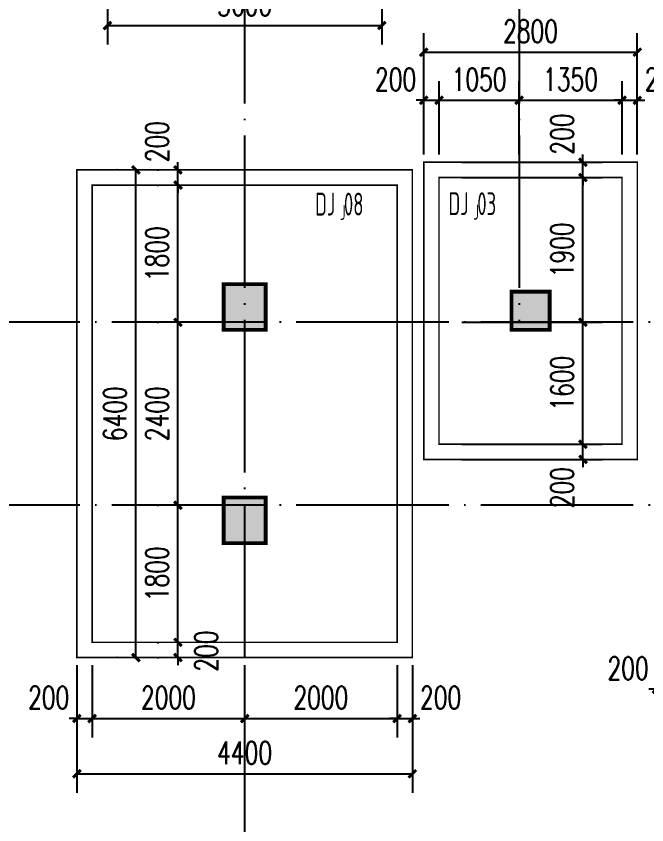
# Model space of a CAD drawing. Extents: x 127019 to 780419, y 327305 to 369305.
# Drawn here: x 225755 to 234026, y 344966 to 355578 of the extents above; entities that cross this region are included whole.
import ezdxf

# ---------------------------------------------------------------- set-up
doc = ezdxf.new("R2010")
doc.units = 0
doc.header["$LTSCALE"] = 1000
doc.header["$MEASUREMENT"] = 0
doc.linetypes.add('CONTINOUS', pattern=[0])
doc.linetypes.add('DOTE', pattern=[2.42, 2, -0.2, 0.02, -0.2])
doc.layers.get('0').update_dxf_attribs({"linetype": 'CONTINUOUS'})
doc.layers.get('Defpoints').update_dxf_attribs({"linetype": 'CONTINUOUS'})
for name, color, linetype in [('1503', 7, 'CONTINUOUS'), ('2106', 2, 'CONTINUOUS'), ('COLU', 7, 'CONTINUOUS'), ('COLUMN', 7, 'CONTINUOUS'), ('DIM', 3, 'CONTINUOUS'), ('DOTE', 8, 'DOTE'), ('PUB_DIM', 3, 'CONTINUOUS'), ('柱涂实', 54, 'CONTINUOUS')]:
    doc.layers.add(name, color=color, linetype=linetype)
doc.styles.add('_TCH_DIM_T3', font='SIMPLEX', dxfattribs={"width": 0.705882, "bigfont": 'GBCBIG'})
doc.styles.get("Standard").update_dxf_attribs({"font": 'gbxwxt.shx', "bigfont": 'gbhzfs.shx'})
doc.dimstyles.new('_TCH_ARCH&&100', dxfattribs={"dimtxt": 297.5, "dimasz": 100, "dimexe": 250, "dimexo": 300, "dimgap": 126.25, "dimtad": 1, "dimdec": 0, "dimzin": 0, "dimdsep": 46, "dimtxsty": '_TCH_DIM_T3', "dimblk": 'ARCHTICK', "dimcen": 0.09, "dimclrt": 7, "dimazin": 2, "dimtfac": 1, "dimtdec": 0, "dimtix": 1, "dimtmove": 2, "dimatfit": 3, "dimfxl": 0, "dimtolj": 1, "dimtzin": 0, "dimarcsym": 0})

# ---------------------------------------------------------------- blocks, each defined once
blk = doc.blocks.new('A$C5E704440')
at = {"layer": '2106', "color": 8}
for points in [[(36275, -6700), (35725, -6700), (36275, -7300), (35725, -7300)], [(40000, -6800), (39500, -6800), (40000, -7300), (39500, -7300)], [(36275, -9500), (35725, -9500), (36275, -10100), (35725, -10100)]]:
    blk.add_solid(points, dxfattribs=at)
at = {"layer": 'COLUMN'}
for points in [[(35725, -7300), (36275, -7300), (36275, -6700), (35725, -6700)], [(40000, -6800), (39500, -6800), (39500, -7300), (40000, -7300)], [(35725, -10100), (36275, -10100), (36275, -9500), (35725, -9500)]]:
    blk.add_lwpolyline(points, close=True, dxfattribs=at)
blk = doc.blocks.new('_ArchTick')
at = {"color": 0, "linetype": 'ByBlock', "const_width": 0.4}
blk.add_lwpolyline([(-0.5, -0.5), (0.5, 0.5)], dxfattribs=at)
blk = doc.blocks.new('*D469')
at = {"layer": 'Defpoints', "color": 0, "linetype": 'CONTINOUS', "transparency": 16777216}
for p in [(226951, 356861), (230551, 356861), (230551, 355455)]:
    blk.add_point(p, dxfattribs=at)
at = {"layer": 'PUB_DIM', "color": 0, "linetype": 'CONTINOUS', "lineweight": -2, "transparency": 16777216}
for p, q in [((226951, 356561), (226951, 355205)), ((230551, 356561), (230551, 355205)), ((226951, 355455), (230551, 355455))]:
    blk.add_line(p, q, dxfattribs=at)
at = {"layer": 'PUB_DIM', "color": 0, "linetype": 'CONTINOUS', "lineweight": -2, "transparency": 16777216, "xscale": 100, "yscale": 100, "zscale": 100, "rotation": 180}
blk.add_blockref('_ArchTick', (226951, 355455), dxfattribs=at)
at = {"layer": 'PUB_DIM', "color": 0, "linetype": 'CONTINOUS', "lineweight": -2, "transparency": 16777216, "xscale": 100, "yscale": 100, "zscale": 100}
blk.add_blockref('_ArchTick', (230551, 355455), dxfattribs=at)
at = {"layer": 'PUB_DIM', "color": 7, "linetype": 'CONTINOUS', "transparency": 16777216, "insert": (228751, 355730), "char_height": 297.5, "attachment_point": 5, "style": '_TCH_DIM_T3'}
blk.add_mtext('\\A1;3600', dxfattribs=at)
blk = doc.blocks.new('*D502')
at = {"layer": 'Defpoints', "color": 0, "linetype": 'CONTINOUS', "transparency": 16777216}
for p in [(227325, 353561), (227380, 353561), (227380, 347161)]:
    blk.add_point(p, dxfattribs=at)
at = {"layer": 'PUB_DIM', "color": 0, "linetype": 'CONTINOUS', "lineweight": -2, "transparency": 16777216}
for p, q in [((227080, 353561), (227075, 353561)), ((227325, 347161), (227325, 353561)), ((227080, 347161), (227075, 347161))]:
    blk.add_line(p, q, dxfattribs=at)
at = {"layer": 'PUB_DIM', "color": 0, "linetype": 'CONTINOUS', "lineweight": -2, "transparency": 16777216, "xscale": 100, "yscale": 100, "zscale": 100}
for p, rotation in [((227325, 353561), 90), ((227325, 347161), 270)]:
    blk.add_blockref('_ArchTick', p, dxfattribs=dict(at, rotation=rotation))
at = {"layer": 'PUB_DIM', "color": 7, "linetype": 'CONTINOUS', "transparency": 16777216, "insert": (227050, 350361), "char_height": 297.5, "attachment_point": 5, "rotation": 90, "style": '_TCH_DIM_T3'}
blk.add_mtext('\\A1;6400', dxfattribs=at)
blk = doc.blocks.new('*D503')
at = {"layer": 'Defpoints', "color": 0, "linetype": 'CONTINOUS', "transparency": 16777216}
for p in [(227877, 353561), (227905, 353561), (227905, 353361)]:
    blk.add_point(p, dxfattribs=at)
at = {"layer": 'PUB_DIM', "color": 0, "linetype": 'CONTINOUS', "lineweight": -2, "transparency": 16777216}
for p, q in [((227877, 353561), (227877, 353661)), ((227605, 353561), (227627, 353561)), ((227877, 353361), (227877, 353561)), ((227605, 353361), (227627, 353361)), ((227877, 353361), (227877, 353261))]:
    blk.add_line(p, q, dxfattribs=at)
at = {"layer": 'PUB_DIM', "color": 0, "linetype": 'CONTINOUS', "lineweight": -2, "transparency": 16777216, "xscale": 100, "yscale": 100, "zscale": 100}
for p, rotation in [((227877, 353561), 270), ((227877, 353361), 90)]:
    blk.add_blockref('_ArchTick', p, dxfattribs=dict(at, rotation=rotation))
at = {"layer": 'PUB_DIM', "color": 7, "linetype": 'CONTINOUS', "transparency": 16777216, "insert": (227602, 353931), "char_height": 297.5, "attachment_point": 5, "rotation": 90, "style": '_TCH_DIM_T3'}
blk.add_mtext('\\A1;200', dxfattribs=at)
blk = doc.blocks.new('*D504')
at = {"layer": 'Defpoints', "color": 0, "linetype": 'CONTINOUS', "transparency": 16777216}
for p in [(227877, 353361), (227905, 353361), (227905, 351561)]:
    blk.add_point(p, dxfattribs=at)
at = {"layer": 'PUB_DIM', "color": 0, "linetype": 'CONTINOUS', "lineweight": -2, "transparency": 16777216}
for p, q in [((227605, 353361), (227627, 353361)), ((227877, 351561), (227877, 353361)), ((227605, 351561), (227627, 351561))]:
    blk.add_line(p, q, dxfattribs=at)
at = {"layer": 'PUB_DIM', "color": 0, "linetype": 'CONTINOUS', "lineweight": -2, "transparency": 16777216, "xscale": 100, "yscale": 100, "zscale": 100}
for p, rotation in [((227877, 353361), 90), ((227877, 351561), 270)]:
    blk.add_blockref('_ArchTick', p, dxfattribs=dict(at, rotation=rotation))
at = {"layer": 'PUB_DIM', "color": 7, "linetype": 'CONTINOUS', "transparency": 16777216, "insert": (227602, 352461), "char_height": 297.5, "attachment_point": 5, "rotation": 90, "style": '_TCH_DIM_T3'}
blk.add_mtext('\\A1;1800', dxfattribs=at)
blk = doc.blocks.new('*D505')
at = {"layer": 'Defpoints', "color": 0, "linetype": 'CONTINOUS', "transparency": 16777216}
for p in [(227877, 351561), (227905, 351561), (227905, 349161)]:
    blk.add_point(p, dxfattribs=at)
at = {"layer": 'PUB_DIM', "color": 0, "linetype": 'CONTINOUS', "lineweight": -2, "transparency": 16777216}
for p, q in [((227605, 351561), (227627, 351561)), ((227877, 349161), (227877, 351561)), ((227605, 349161), (227627, 349161))]:
    blk.add_line(p, q, dxfattribs=at)
at = {"layer": 'PUB_DIM', "color": 0, "linetype": 'CONTINOUS', "lineweight": -2, "transparency": 16777216, "xscale": 100, "yscale": 100, "zscale": 100}
for p, rotation in [((227877, 351561), 90), ((227877, 349161), 270)]:
    blk.add_blockref('_ArchTick', p, dxfattribs=dict(at, rotation=rotation))
at = {"layer": 'PUB_DIM', "color": 7, "linetype": 'CONTINOUS', "transparency": 16777216, "insert": (227602, 350361), "char_height": 297.5, "attachment_point": 5, "rotation": 90, "style": '_TCH_DIM_T3'}
blk.add_mtext('\\A1;2400', dxfattribs=at)
blk = doc.blocks.new('*D506')
at = {"layer": 'Defpoints', "color": 0, "linetype": 'CONTINOUS', "transparency": 16777216}
for p in [(227877, 349161), (227905, 349161), (227905, 347361)]:
    blk.add_point(p, dxfattribs=at)
at = {"layer": 'PUB_DIM', "color": 0, "linetype": 'CONTINOUS', "lineweight": -2, "transparency": 16777216}
for p, q in [((227605, 349161), (227627, 349161)), ((227877, 347361), (227877, 349161)), ((227605, 347361), (227627, 347361))]:
    blk.add_line(p, q, dxfattribs=at)
at = {"layer": 'PUB_DIM', "color": 0, "linetype": 'CONTINOUS', "lineweight": -2, "transparency": 16777216, "xscale": 100, "yscale": 100, "zscale": 100}
for p, rotation in [((227877, 349161), 90), ((227877, 347361), 270)]:
    blk.add_blockref('_ArchTick', p, dxfattribs=dict(at, rotation=rotation))
at = {"layer": 'PUB_DIM', "color": 7, "linetype": 'CONTINOUS', "transparency": 16777216, "insert": (227602, 348261), "char_height": 297.5, "attachment_point": 5, "rotation": 90, "style": '_TCH_DIM_T3'}
blk.add_mtext('\\A1;1800', dxfattribs=at)
blk = doc.blocks.new('*D507')
at = {"layer": 'Defpoints', "color": 0, "linetype": 'CONTINOUS', "transparency": 16777216}
for p in [(227877, 347361), (227905, 347361), (227905, 347161)]:
    blk.add_point(p, dxfattribs=at)
at = {"layer": 'PUB_DIM', "color": 0, "linetype": 'CONTINOUS', "lineweight": -2, "transparency": 16777216}
for p, q in [((227877, 347361), (227877, 347461)), ((227605, 347361), (227627, 347361)), ((227877, 347161), (227877, 347361)), ((227605, 347161), (227627, 347161)), ((227877, 347161), (227877, 347061))]:
    blk.add_line(p, q, dxfattribs=at)
at = {"layer": 'PUB_DIM', "color": 0, "linetype": 'CONTINOUS', "lineweight": -2, "transparency": 16777216, "xscale": 100, "yscale": 100, "zscale": 100}
for p, rotation in [((227877, 347361), 270), ((227877, 347161), 90)]:
    blk.add_blockref('_ArchTick', p, dxfattribs=dict(at, rotation=rotation))
at = {"layer": 'PUB_DIM', "color": 7, "linetype": 'CONTINOUS', "transparency": 16777216, "insert": (228247, 347246), "char_height": 297.5, "attachment_point": 5, "rotation": 90, "style": '_TCH_DIM_T3'}
blk.add_mtext('\\A1;200', dxfattribs=at)
blk = doc.blocks.new('*D522')
at = {"layer": 'Defpoints', "color": 0, "linetype": 'CONTINOUS', "transparency": 16777216}
for p in [(231301, 349961), (233189, 349961), (231301, 349761)]:
    blk.add_point(p, dxfattribs=at)
at = {"layer": 'PUB_DIM', "color": 0, "linetype": 'CONTINOUS', "lineweight": -2, "transparency": 16777216}
for p, q in [((233189, 349961), (233189, 350061)), ((231601, 349961), (233439, 349961)), ((233189, 349761), (233189, 349961)), ((231601, 349761), (233439, 349761)), ((233189, 349761), (233189, 349661))]:
    blk.add_line(p, q, dxfattribs=at)
at = {"layer": 'PUB_DIM', "color": 0, "linetype": 'CONTINOUS', "lineweight": -2, "transparency": 16777216, "xscale": 100, "yscale": 100, "zscale": 100}
for p, rotation in [((233189, 349961), 270), ((233189, 349761), 90)]:
    blk.add_blockref('_ArchTick', p, dxfattribs=dict(at, rotation=rotation))
at = {"layer": 'PUB_DIM', "color": 7, "linetype": 'CONTINOUS', "transparency": 16777216, "insert": (232914, 349391), "char_height": 297.5, "attachment_point": 5, "rotation": 90, "style": '_TCH_DIM_T3'}
blk.add_mtext('\\A1;200', dxfattribs=at)
blk = doc.blocks.new('*D523')
at = {"layer": 'Defpoints', "color": 0, "linetype": 'CONTINOUS', "transparency": 16777216}
for p in [(231301, 351561), (233189, 351561), (231301, 349961)]:
    blk.add_point(p, dxfattribs=at)
at = {"layer": 'PUB_DIM', "color": 0, "linetype": 'CONTINOUS', "lineweight": -2, "transparency": 16777216}
for p, q in [((231601, 351561), (233439, 351561)), ((233189, 349961), (233189, 351561)), ((231601, 349961), (233439, 349961))]:
    blk.add_line(p, q, dxfattribs=at)
at = {"layer": 'PUB_DIM', "color": 0, "linetype": 'CONTINOUS', "lineweight": -2, "transparency": 16777216, "xscale": 100, "yscale": 100, "zscale": 100}
for p, rotation in [((233189, 351561), 90), ((233189, 349961), 270)]:
    blk.add_blockref('_ArchTick', p, dxfattribs=dict(at, rotation=rotation))
at = {"layer": 'PUB_DIM', "color": 7, "linetype": 'CONTINOUS', "transparency": 16777216, "insert": (232914, 350761), "char_height": 297.5, "attachment_point": 5, "rotation": 90, "style": '_TCH_DIM_T3'}
blk.add_mtext('\\A1;1600', dxfattribs=at)
blk = doc.blocks.new('*D524')
at = {"layer": 'Defpoints', "color": 0, "linetype": 'CONTINOUS', "transparency": 16777216}
for p in [(231301, 353461), (233189, 353461), (231301, 351561)]:
    blk.add_point(p, dxfattribs=at)
at = {"layer": 'PUB_DIM', "color": 0, "linetype": 'CONTINOUS', "lineweight": -2, "transparency": 16777216}
for p, q in [((231601, 353461), (233439, 353461)), ((233189, 351561), (233189, 353461)), ((231601, 351561), (233439, 351561))]:
    blk.add_line(p, q, dxfattribs=at)
at = {"layer": 'PUB_DIM', "color": 0, "linetype": 'CONTINOUS', "lineweight": -2, "transparency": 16777216, "xscale": 100, "yscale": 100, "zscale": 100}
for p, rotation in [((233189, 353461), 90), ((233189, 351561), 270)]:
    blk.add_blockref('_ArchTick', p, dxfattribs=dict(at, rotation=rotation))
at = {"layer": 'PUB_DIM', "color": 7, "linetype": 'CONTINOUS', "transparency": 16777216, "insert": (232914, 352511), "char_height": 297.5, "attachment_point": 5, "rotation": 90, "style": '_TCH_DIM_T3'}
blk.add_mtext('\\A1;1900', dxfattribs=at)
blk = doc.blocks.new('*D525')
at = {"layer": 'Defpoints', "color": 0, "linetype": 'CONTINOUS', "transparency": 16777216}
for p in [(231301, 353661), (233189, 353661), (231301, 353461)]:
    blk.add_point(p, dxfattribs=at)
at = {"layer": 'PUB_DIM', "color": 0, "linetype": 'CONTINOUS', "lineweight": -2, "transparency": 16777216}
for p, q in [((233189, 353661), (233189, 353761)), ((231601, 353661), (233439, 353661)), ((233189, 353461), (233189, 353661)), ((231601, 353461), (233439, 353461)), ((233189, 353461), (233189, 353361))]:
    blk.add_line(p, q, dxfattribs=at)
at = {"layer": 'PUB_DIM', "color": 0, "linetype": 'CONTINOUS', "lineweight": -2, "transparency": 16777216, "xscale": 100, "yscale": 100, "zscale": 100}
for p, rotation in [((233189, 353661), 270), ((233189, 353461), 90)]:
    blk.add_blockref('_ArchTick', p, dxfattribs=dict(at, rotation=rotation))
at = {"layer": 'PUB_DIM', "color": 7, "linetype": 'CONTINOUS', "transparency": 16777216, "insert": (232914, 354031), "char_height": 297.5, "attachment_point": 5, "rotation": 90, "style": '_TCH_DIM_T3'}
blk.add_mtext('\\A1;200', dxfattribs=at)
blk = doc.blocks.new('*D526')
at = {"layer": 'Defpoints', "color": 0, "linetype": 'CONTINOUS', "transparency": 16777216}
for p in [(233901, 355105), (231101, 353661), (233901, 353661)]:
    blk.add_point(p, dxfattribs=at)
at = {"layer": 'PUB_DIM', "color": 0, "linetype": 'CONTINOUS', "lineweight": -2, "transparency": 16777216}
for p, q in [((231101, 353961), (231101, 355355)), ((233901, 353961), (233901, 355355)), ((231101, 355105), (233901, 355105))]:
    blk.add_line(p, q, dxfattribs=at)
at = {"layer": 'PUB_DIM', "color": 0, "linetype": 'CONTINOUS', "lineweight": -2, "transparency": 16777216, "xscale": 100, "yscale": 100, "zscale": 100, "rotation": 180}
blk.add_blockref('_ArchTick', (231101, 355105), dxfattribs=at)
at = {"layer": 'PUB_DIM', "color": 0, "linetype": 'CONTINOUS', "lineweight": -2, "transparency": 16777216, "xscale": 100, "yscale": 100, "zscale": 100}
blk.add_blockref('_ArchTick', (233901, 355105), dxfattribs=at)
at = {"layer": 'PUB_DIM', "color": 7, "linetype": 'CONTINOUS', "transparency": 16777216, "insert": (232501, 355380), "char_height": 297.5, "attachment_point": 5, "style": '_TCH_DIM_T3'}
blk.add_mtext('\\A1;2800', dxfattribs=at)
blk = doc.blocks.new('*D527')
at = {"layer": 'Defpoints', "color": 0, "linetype": 'CONTINOUS', "transparency": 16777216}
for p in [(233901, 354474), (233701, 353461), (233901, 353461)]:
    blk.add_point(p, dxfattribs=at)
at = {"layer": 'PUB_DIM', "color": 0, "linetype": 'CONTINOUS', "lineweight": -2, "transparency": 16777216}
for p, q in [((233701, 353761), (233701, 354724)), ((233901, 353761), (233901, 354724)), ((233701, 354474), (233601, 354474)), ((233701, 354474), (233901, 354474)), ((233901, 354474), (234001, 354474))]:
    blk.add_line(p, q, dxfattribs=at)
at = {"layer": 'PUB_DIM', "color": 0, "linetype": 'CONTINOUS', "lineweight": -2, "transparency": 16777216, "xscale": 100, "yscale": 100, "zscale": 100}
blk.add_blockref('_ArchTick', (233701, 354474), dxfattribs=at)
at = {"layer": 'PUB_DIM', "color": 0, "linetype": 'CONTINOUS', "lineweight": -2, "transparency": 16777216, "xscale": 100, "yscale": 100, "zscale": 100, "rotation": 180}
blk.add_blockref('_ArchTick', (233901, 354474), dxfattribs=at)
at = {"layer": 'PUB_DIM', "color": 7, "linetype": 'CONTINOUS', "transparency": 16777216, "insert": (234271, 354749), "char_height": 297.5, "attachment_point": 5, "style": '_TCH_DIM_T3'}
blk.add_mtext('\\A1;200', dxfattribs=at)
blk = doc.blocks.new('*D528')
at = {"layer": 'Defpoints', "color": 0, "linetype": 'CONTINOUS', "transparency": 16777216}
for p in [(233701, 354474), (232351, 353461), (233701, 353461)]:
    blk.add_point(p, dxfattribs=at)
at = {"layer": 'PUB_DIM', "color": 0, "linetype": 'CONTINOUS', "lineweight": -2, "transparency": 16777216}
for p, q in [((232351, 353761), (232351, 354724)), ((233701, 353761), (233701, 354724)), ((232351, 354474), (233701, 354474))]:
    blk.add_line(p, q, dxfattribs=at)
at = {"layer": 'PUB_DIM', "color": 0, "linetype": 'CONTINOUS', "lineweight": -2, "transparency": 16777216, "xscale": 100, "yscale": 100, "zscale": 100, "rotation": 180}
blk.add_blockref('_ArchTick', (232351, 354474), dxfattribs=at)
at = {"layer": 'PUB_DIM', "color": 0, "linetype": 'CONTINOUS', "lineweight": -2, "transparency": 16777216, "xscale": 100, "yscale": 100, "zscale": 100}
blk.add_blockref('_ArchTick', (233701, 354474), dxfattribs=at)
at = {"layer": 'PUB_DIM', "color": 7, "linetype": 'CONTINOUS', "transparency": 16777216, "insert": (233026, 354749), "char_height": 297.5, "attachment_point": 5, "style": '_TCH_DIM_T3'}
blk.add_mtext('\\A1;1350', dxfattribs=at)
blk = doc.blocks.new('*D529')
at = {"layer": 'Defpoints', "color": 0, "linetype": 'CONTINOUS', "transparency": 16777216}
for p in [(232351, 354474), (231301, 353461), (232351, 353461)]:
    blk.add_point(p, dxfattribs=at)
at = {"layer": 'PUB_DIM', "color": 0, "linetype": 'CONTINOUS', "lineweight": -2, "transparency": 16777216}
for p, q in [((231301, 353761), (231301, 354724)), ((232351, 353761), (232351, 354724)), ((231301, 354474), (232351, 354474))]:
    blk.add_line(p, q, dxfattribs=at)
at = {"layer": 'PUB_DIM', "color": 0, "linetype": 'CONTINOUS', "lineweight": -2, "transparency": 16777216, "xscale": 100, "yscale": 100, "zscale": 100, "rotation": 180}
blk.add_blockref('_ArchTick', (231301, 354474), dxfattribs=at)
at = {"layer": 'PUB_DIM', "color": 0, "linetype": 'CONTINOUS', "lineweight": -2, "transparency": 16777216, "xscale": 100, "yscale": 100, "zscale": 100}
blk.add_blockref('_ArchTick', (232351, 354474), dxfattribs=at)
at = {"layer": 'PUB_DIM', "color": 7, "linetype": 'CONTINOUS', "transparency": 16777216, "insert": (231826, 354749), "char_height": 297.5, "attachment_point": 5, "style": '_TCH_DIM_T3'}
blk.add_mtext('\\A1;1050', dxfattribs=at)
blk = doc.blocks.new('*D530')
at = {"layer": 'Defpoints', "color": 0, "linetype": 'CONTINOUS', "transparency": 16777216}
for p in [(231301, 354474), (231101, 353461), (231301, 353461)]:
    blk.add_point(p, dxfattribs=at)
at = {"layer": 'PUB_DIM', "color": 0, "linetype": 'CONTINOUS', "lineweight": -2, "transparency": 16777216}
for p, q in [((231101, 353761), (231101, 354724)), ((231301, 353761), (231301, 354724)), ((231101, 354474), (231001, 354474)), ((231101, 354474), (231301, 354474)), ((231301, 354474), (231401, 354474))]:
    blk.add_line(p, q, dxfattribs=at)
at = {"layer": 'PUB_DIM', "color": 0, "linetype": 'CONTINOUS', "lineweight": -2, "transparency": 16777216, "xscale": 100, "yscale": 100, "zscale": 100}
blk.add_blockref('_ArchTick', (231101, 354474), dxfattribs=at)
at = {"layer": 'PUB_DIM', "color": 0, "linetype": 'CONTINOUS', "lineweight": -2, "transparency": 16777216, "xscale": 100, "yscale": 100, "zscale": 100, "rotation": 180}
blk.add_blockref('_ArchTick', (231301, 354474), dxfattribs=at)
at = {"layer": 'PUB_DIM', "color": 7, "linetype": 'CONTINOUS', "transparency": 16777216, "insert": (230731, 354749), "char_height": 297.5, "attachment_point": 5, "style": '_TCH_DIM_T3'}
blk.add_mtext('\\A1;200', dxfattribs=at)
blk = doc.blocks.new('*D531')
at = {"layer": 'Defpoints', "color": 0, "transparency": 16777216}
for p in [(226551, 347361), (226751, 347361), (226751, 346361)]:
    blk.add_point(p, dxfattribs=at)
at = {"layer": 'DIM', "color": 0, "lineweight": -2, "transparency": 16777216}
for p, q in [((226551, 347061), (226551, 346111)), ((226751, 347061), (226751, 346111)), ((226551, 346361), (226451, 346361)), ((226551, 346361), (226751, 346361)), ((226751, 346361), (226851, 346361))]:
    blk.add_line(p, q, dxfattribs=at)
at = {"layer": 'DIM', "color": 0, "lineweight": -2, "transparency": 16777216, "xscale": 100, "yscale": 100, "zscale": 100}
blk.add_blockref('_ArchTick', (226551, 346361), dxfattribs=at)
at = {"layer": 'DIM', "color": 0, "lineweight": -2, "transparency": 16777216, "xscale": 100, "yscale": 100, "zscale": 100, "rotation": 180}
blk.add_blockref('_ArchTick', (226751, 346361), dxfattribs=at)
at = {"layer": 'DIM', "color": 7, "transparency": 16777216, "insert": (226181, 346636), "char_height": 297.5, "attachment_point": 5, "style": '_TCH_DIM_T3'}
blk.add_mtext('\\A1;200', dxfattribs=at)
blk = doc.blocks.new('*D532')
at = {"layer": 'Defpoints', "color": 0, "transparency": 16777216}
for p in [(226751, 347361), (228751, 347361), (228751, 346361)]:
    blk.add_point(p, dxfattribs=at)
at = {"layer": 'DIM', "color": 0, "lineweight": -2, "transparency": 16777216}
for p, q in [((226751, 347061), (226751, 346111)), ((228751, 347061), (228751, 346111)), ((226751, 346361), (228751, 346361))]:
    blk.add_line(p, q, dxfattribs=at)
at = {"layer": 'DIM', "color": 0, "lineweight": -2, "transparency": 16777216, "xscale": 100, "yscale": 100, "zscale": 100, "rotation": 180}
blk.add_blockref('_ArchTick', (226751, 346361), dxfattribs=at)
at = {"layer": 'DIM', "color": 0, "lineweight": -2, "transparency": 16777216, "xscale": 100, "yscale": 100, "zscale": 100}
blk.add_blockref('_ArchTick', (228751, 346361), dxfattribs=at)
at = {"layer": 'DIM', "color": 7, "transparency": 16777216, "insert": (227751, 346636), "char_height": 297.5, "attachment_point": 5, "style": '_TCH_DIM_T3'}
blk.add_mtext('\\A1;2000', dxfattribs=at)
blk = doc.blocks.new('*D533')
at = {"layer": 'Defpoints', "color": 0, "transparency": 16777216}
for p in [(228751, 347361), (230751, 347361), (230751, 346361)]:
    blk.add_point(p, dxfattribs=at)
at = {"layer": 'DIM', "color": 0, "lineweight": -2, "transparency": 16777216}
for p, q in [((228751, 347061), (228751, 346111)), ((230751, 347061), (230751, 346111)), ((228751, 346361), (230751, 346361))]:
    blk.add_line(p, q, dxfattribs=at)
at = {"layer": 'DIM', "color": 0, "lineweight": -2, "transparency": 16777216, "xscale": 100, "yscale": 100, "zscale": 100, "rotation": 180}
blk.add_blockref('_ArchTick', (228751, 346361), dxfattribs=at)
at = {"layer": 'DIM', "color": 0, "lineweight": -2, "transparency": 16777216, "xscale": 100, "yscale": 100, "zscale": 100}
blk.add_blockref('_ArchTick', (230751, 346361), dxfattribs=at)
at = {"layer": 'DIM', "color": 7, "transparency": 16777216, "insert": (229751, 346636), "char_height": 297.5, "attachment_point": 5, "style": '_TCH_DIM_T3'}
blk.add_mtext('\\A1;2000', dxfattribs=at)
blk = doc.blocks.new('*D534')
at = {"layer": 'Defpoints', "color": 0, "transparency": 16777216}
for p in [(230751, 347361), (230951, 347361), (230951, 346361)]:
    blk.add_point(p, dxfattribs=at)
at = {"layer": 'DIM', "color": 0, "lineweight": -2, "transparency": 16777216}
for p, q in [((230751, 347061), (230751, 346111)), ((230951, 347061), (230951, 346111)), ((230751, 346361), (230651, 346361)), ((230751, 346361), (230951, 346361)), ((230951, 346361), (231051, 346361))]:
    blk.add_line(p, q, dxfattribs=at)
at = {"layer": 'DIM', "color": 0, "lineweight": -2, "transparency": 16777216, "xscale": 100, "yscale": 100, "zscale": 100}
blk.add_blockref('_ArchTick', (230751, 346361), dxfattribs=at)
at = {"layer": 'DIM', "color": 0, "lineweight": -2, "transparency": 16777216, "xscale": 100, "yscale": 100, "zscale": 100, "rotation": 180}
blk.add_blockref('_ArchTick', (230951, 346361), dxfattribs=at)
at = {"layer": 'DIM', "color": 7, "transparency": 16777216, "insert": (231321, 346636), "char_height": 297.5, "attachment_point": 5, "style": '_TCH_DIM_T3'}
blk.add_mtext('\\A1;200', dxfattribs=at)
blk = doc.blocks.new('*D535')
at = {"layer": 'Defpoints', "color": 0, "transparency": 16777216}
for p in [(226551, 347161), (230951, 347161), (230951, 345636)]:
    blk.add_point(p, dxfattribs=at)
at = {"layer": 'DIM', "color": 0, "lineweight": -2, "transparency": 16777216}
for p, q in [((226551, 346861), (226551, 345386)), ((230951, 346861), (230951, 345386)), ((226551, 345636), (230951, 345636))]:
    blk.add_line(p, q, dxfattribs=at)
at = {"layer": 'DIM', "color": 0, "lineweight": -2, "transparency": 16777216, "xscale": 100, "yscale": 100, "zscale": 100, "rotation": 180}
blk.add_blockref('_ArchTick', (226551, 345636), dxfattribs=at)
at = {"layer": 'DIM', "color": 0, "lineweight": -2, "transparency": 16777216, "xscale": 100, "yscale": 100, "zscale": 100}
blk.add_blockref('_ArchTick', (230951, 345636), dxfattribs=at)
at = {"layer": 'DIM', "color": 7, "transparency": 16777216, "insert": (228751, 345911), "char_height": 297.5, "attachment_point": 5, "style": '_TCH_DIM_T3'}
blk.add_mtext('\\A1;4400', dxfattribs=at)
blk = doc.blocks.new('*D779')
at = {"layer": 'Defpoints', "color": 0, "transparency": 16777216}
for p in [(234151, 347840), (234351, 347840), (234351, 346745)]:
    blk.add_point(p, dxfattribs=at)
at = {"layer": 'DIM', "color": 0, "lineweight": -2, "transparency": 16777216}
for p, q in [((234151, 347540), (234151, 346495)), ((234351, 347540), (234351, 346495)), ((234151, 346745), (234051, 346745)), ((234151, 346745), (234351, 346745)), ((234351, 346745), (234451, 346745))]:
    blk.add_line(p, q, dxfattribs=at)
at = {"layer": 'DIM', "color": 0, "lineweight": -2, "transparency": 16777216, "xscale": 100, "yscale": 100, "zscale": 100}
blk.add_blockref('_ArchTick', (234151, 346745), dxfattribs=at)
at = {"layer": 'DIM', "color": 0, "lineweight": -2, "transparency": 16777216, "xscale": 100, "yscale": 100, "zscale": 100, "rotation": 180}
blk.add_blockref('_ArchTick', (234351, 346745), dxfattribs=at)
at = {"layer": 'DIM', "color": 7, "transparency": 16777216, "insert": (233781, 347020), "char_height": 297.5, "attachment_point": 5, "style": '_TCH_DIM_T3'}
blk.add_mtext('\\A1;200', dxfattribs=at)

msp = doc.modelspace()

# ---------------------------------------------------------------- linework, layer by layer
at = {"layer": 'COLU'}
for points, const_width in [([(233901.2, 349761.3), (233901.2, 353661.3), (231101.2, 353661.3), (231101.2, 349761.3)], 20), ([(230951.2, 347161.5), (230951.2, 353561.5), (226551.2, 353561.5), (226551.2, 347161.5)], 20), ([(230751.2, 347361.5), (230751.2, 353361.5), (226751.2, 353361.5), (226751.2, 347361.5)], 20), ([(233701.2, 349961.3), (233701.2, 353461.3), (231301.2, 353461.3), (231301.2, 349961.3)], 20), ([(228476.2, 352061.5), (229026.2, 352061.5), (229026.2, 351461.5), (228476.2, 351461.5)], 50), ([(232251.2, 351962.3), (232751.2, 351962.3), (232751.2, 351462.3), (232251.2, 351462.3)], 50), ([(232251.2, 351962.3), (232751.2, 351962.3), (232751.2, 351462.3), (232251.2, 351462.3)], 50), ([(228476.2, 349262), (229026.2, 349262), (229026.2, 348662), (228476.2, 348662)], 50)]:
    msp.add_lwpolyline(points, close=True, dxfattribs=dict(at, const_width=const_width))
at = {"layer": 'DOTE'}
for p, q in [((228751.2, 361271.7), (228751.2, 340028.4)), ((232351.2, 361271.7), (232351.2, 351561.5)), ((241108.5, 351561.5), (191504.9, 351561.5)), ((241108.5, 351561.5), (232351.2, 351561.5)), ((241108.5, 349161.5), (191504.9, 349161.5))]:
    msp.add_line(p, q, dxfattribs=at)

# ---------------------------------------------------------------- block references
at = {"layer": '柱涂实', "color": 7, "linetype": 'CONTINOUS'}
msp.add_blockref('A$C5E704440', (192751.2, 358761.5), dxfattribs=at)

# ---------------------------------------------------------------- texts
at = {"layer": '1503', "width": 0.7}
for s, height, p in [('DJ 03', 300, (231425.7, 352967.4)), ('DJ 08', 300, (229676.3, 352962)), ('J', 200, (230001.9, 352901.8)), ('J', 200, (231751.3, 352907.2))]:
    msp.add_text(s, height=height, dxfattribs=at).set_placement(p)

# ---------------------------------------------------------------- dimensions: what is measured, and where the dimension line sits
at = {"layer": 'DIM'}
for base, p1, p2, picture, middle in [((234351.2, 346745.2), (234151.2, 347840.5), (234351.2, 347840.5), '*D779', (233781.2, 347020.2)), ((226751.2, 346361.5), (226551.2, 347361.5), (226751.2, 347361.5), '*D531', (226181.2, 346636.5)), ((230951.2, 346361.5), (230751.2, 347361.5), (230951.2, 347361.5), '*D534', (231321.2, 346636.5))]:
    dim = msp.add_linear_dim(base=base, p1=p1, p2=p2, angle=0, dimstyle='_TCH_ARCH&&100', dxfattribs=at)
    dim.commit()
    dim.dimension.update_dxf_attribs({"geometry": picture, "text_midpoint": middle, "dimtype": 129})
for p1, p2, distance, picture, middle in [((226751.2, 347361.5), (228751.2, 347361.5), -1000, '*D532', (227751.2, 346636.5)), ((228751.2, 347361.5), (230751.2, 347361.5), -1000, '*D533', (229751.2, 346636.5)), ((226551.2, 347161.5), (230951.2, 347161.5), -1525.1, '*D535', (228751.2, 345911.4))]:
    dim = msp.add_aligned_dim(p1=p1, p2=p2, distance=distance, dimstyle='_TCH_ARCH&&100', dxfattribs=at)
    dim.commit()
    dim.dimension.update_dxf_attribs({"geometry": picture, "text_midpoint": middle})
at = {"layer": 'PUB_DIM', "linetype": 'CONTINOUS'}
for p1, p2, distance, picture, middle in [((226950.9, 356861.5), (230550.9, 356861.5), -1406.3, '*D469', (228750.9, 355730.2)), ((231101.2, 353661.3), (233901.2, 353661.3), 1443.8, '*D526', (232501.2, 355380.1)), ((231301.2, 353461.3), (232351.2, 353461.3), 1012.9, '*D529', (231826.2, 354749.2)), ((232351.2, 353461.3), (233701.2, 353461.3), 1012.9, '*D528', (233026.2, 354749.2)), ((227379.6, 347161.5), (227379.6, 353561.5), 54.9, '*D502', (227049.7, 350361.5)), ((231301.2, 351561.5), (231301.2, 353461.3), -1888, '*D524', (232914.2, 352511.4)), ((227905.5, 351561.5), (227905.5, 353361.5), 28.7, '*D504', (227601.7, 352461.5)), ((227905.5, 349161.5), (227905.5, 351561.5), 28.7, '*D505', (227601.7, 350361.5)), ((231301.2, 349961.3), (231301.2, 351561.5), -1888, '*D523', (232914.2, 350761.4)), ((227905.5, 347361.5), (227905.5, 349161.5), 28.7, '*D506', (227601.7, 348261.5))]:
    dim = msp.add_aligned_dim(p1=p1, p2=p2, distance=distance, dimstyle='_TCH_ARCH&&100', dxfattribs=at)
    dim.commit()
    dim.dimension.update_dxf_attribs({"geometry": picture, "text_midpoint": middle})
for base, p1, p2, angle, picture, middle in [((231301.2, 354474.2), (231101.2, 353461.3), (231301.2, 353461.3), 0, '*D530', (230731.2, 354749.2)), ((233901.2, 354474.2), (233701.2, 353461.3), (233901.2, 353461.3), 0, '*D527', (234271.2, 354749.2)), ((233189.2, 353661.3), (231301.2, 353461.3), (231301.2, 353661.3), 90, '*D525', (232914.2, 354031.3)), ((227876.7, 353561.5), (227905.5, 353361.5), (227905.5, 353561.5), 90, '*D503', (227601.7, 353931.5)), ((233189.2, 349961.3), (231301.2, 349761.3), (231301.2, 349961.3), 90, '*D522', (232914.2, 349391.3)), ((227876.7, 347361.5), (227905.5, 347161.5), (227905.5, 347361.5), 90, '*D507', (228246.7, 347246.3))]:
    dim = msp.add_linear_dim(base=base, p1=p1, p2=p2, angle=angle, dimstyle='_TCH_ARCH&&100', dxfattribs=at)
    dim.commit()
    dim.dimension.update_dxf_attribs({"geometry": picture, "text_midpoint": middle, "dimtype": 129})

doc.saveas('drawing.dxf')
